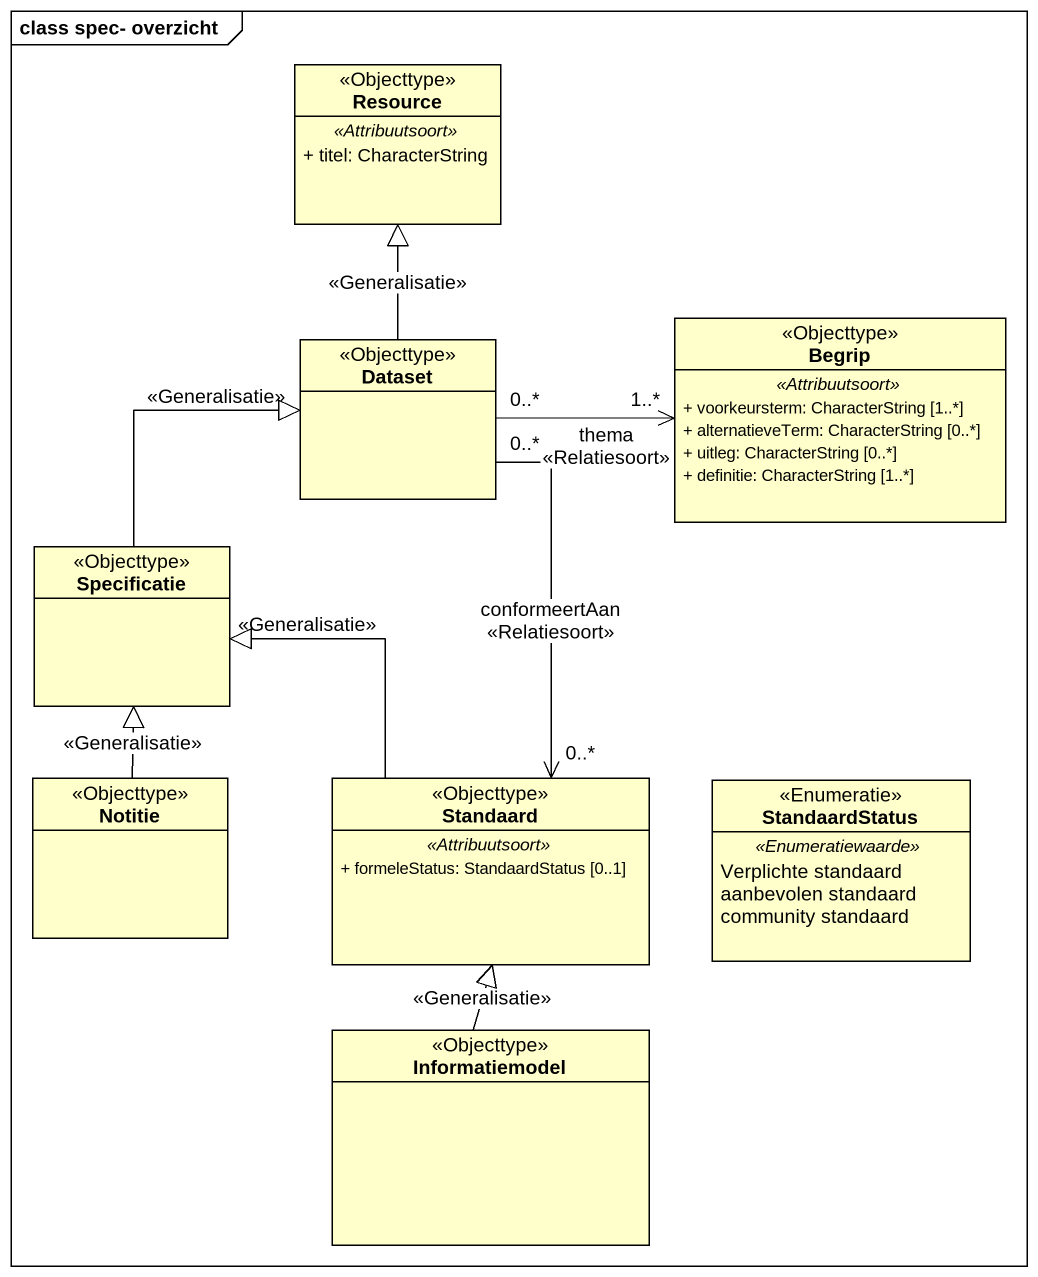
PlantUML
@startuml
mainframe class spec- overzicht
hide circle
hide empty members
skinparam classAttributeIconSize 0
class Resource <<Objecttype>> {
  .. <<Attribuutsoort>> ..
  + titel: CharacterString
}
class Begrip <<Objecttype>> {
  .. <<Attribuutsoort>> ..
  + voorkeursterm: CharacterString [1..*]
  + alternatieveTerm: CharacterString [0..*]
  + uitleg: CharacterString [0..*]
  + definitie: CharacterString [1..*]
}
class Dataset <<Objecttype>>
class Specificatie <<Objecttype>>
class Notitie <<Objecttype>>
class Standaard <<Objecttype>> {
  .. <<Attribuutsoort>> ..
  + formeleStatus: StandaardStatus [0..1]
}
enum StandaardStatus <<Enumeratie>> {
  .. <<Enumeratiewaarde>> ..
  Verplichte standaard
  aanbevolen standaard
  community standaard
}
class Informatiemodel <<Objecttype>>
Dataset -up-|> Resource : <<Generalisatie>>
Dataset "0..*" -right-> "1..*" Begrip : thema\n<<Relatiesoort>>
Dataset "0..*" --> "0..*" Standaard : conformeertAan\n<<Relatiesoort>>
Specificatie -up-|> Dataset : <<Generalisatie>>
Notitie -up-|> Specificatie : <<Generalisatie>>
Standaard -up-|> Specificatie : <<Generalisatie>>
Informatiemodel -up-|> Standaard : <<Generalisatie>>
@enduml
